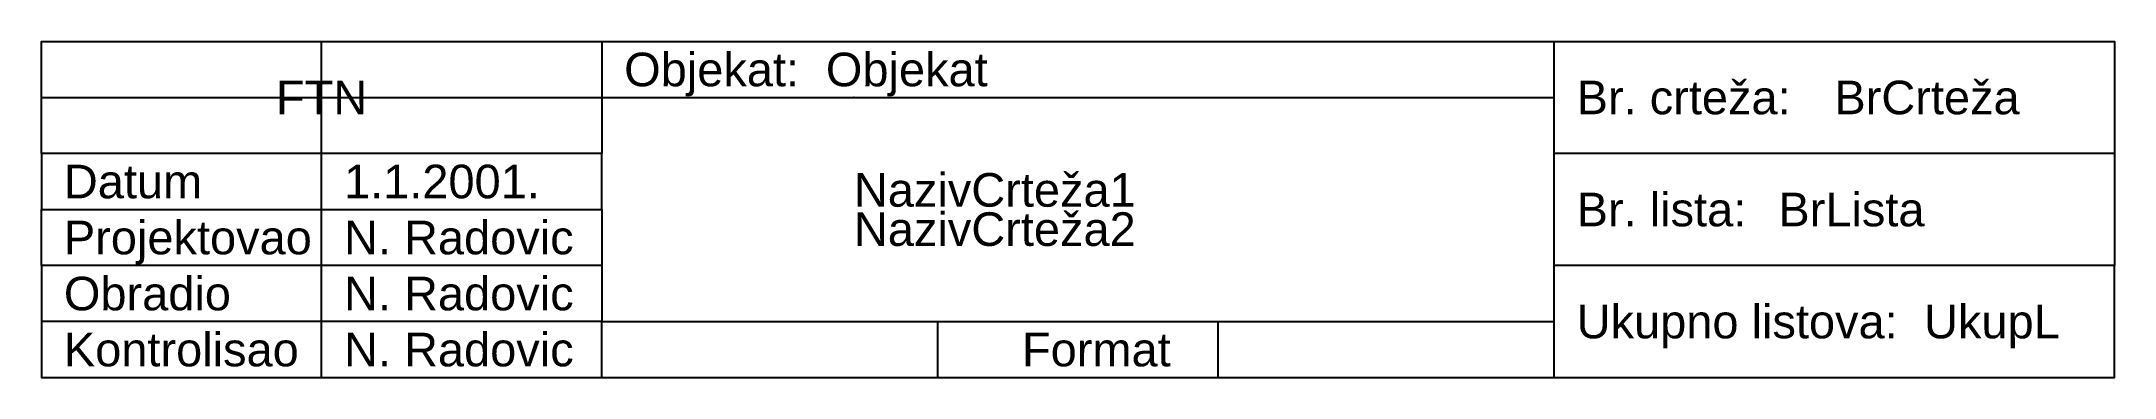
# Model space of a CAD drawing. Header units: millimetres. Extents: x 0 to 185, y 0 to 30.
import ezdxf
from ezdxf.enums import TextEntityAlignment as Align

# ---------------------------------------------------------------- set-up
doc = ezdxf.new("R2010")
doc.units = ezdxf.units.MM
doc.layers.add('Text Layer', color=250, linetype='Continuous')
doc.styles.get("Standard").update_dxf_attribs({"font": 'arial.ttf'})

# ---------------------------------------------------------------- blocks, each defined once
blk = doc.blocks.new('Tablica')
for p, q in [((-13.45, -20.77), (-13.45, -10.77)), ((-38.45, -15.77), (11.55, -15.77)), ((121.55, -20.77), (118.29, -20.77)), ((41.55, -40.77), (41.55, -35.77)), ((66.55, -40.77), (66.55, -35.77))]:
    blk.add_line(p, q)
for points in [[(11.55, -10.77), (11.55, -20.77), (-38.45, -20.77), (-38.45, -10.77), (96.55, -10.77), (146.55, -10.77), (146.55, -20.77), (96.55, -20.77), (96.55, -15.77)], [(11.55, -15.77), (96.55, -15.77), (96.55, -10.77)], [(-38.45, -20.77), (-38.45, -25.77), (11.55, -25.77), (11.55, -20.77)], [(-13.45, -40.77), (-13.45, -35.77), (-13.45, -30.77), (-13.45, -25.77), (-13.45, -20.77)], [(146.55, -20.77), (146.55, -30.77), (96.55, -30.77), (96.55, -25.77), (96.55, -20.77)], [(11.55, -30.77), (-38.45, -30.77), (-38.45, -25.77)], [(11.55, -25.77), (11.55, -30.77), (11.55, -35.77), (96.55, -35.77)], [(-38.45, -30.77), (-38.45, -35.77), (-38.45, -40.77), (146.55, -40.77), (146.55, -30.77)], [(96.55, -40.77), (96.55, -35.77), (96.55, -30.77)], [(11.55, -40.77), (11.55, -35.77), (-38.45, -35.77)]]:
    blk.add_lwpolyline(points)
blk.add_point((34.05, -15.77))
at = {"layer": 'Text Layer'}
for s, p in [('Objekat:', (13.55, -14.77)), ('Br. crteža:', (98.55, -17.27)), ('Datum', (-36.45, -24.77)), ('Br. lista:', (98.55, -27.27)), ('Projektovao', (-36.45, -29.77)), ('Obradio', (-36.45, -34.77)), ('Ukupno listova:', (98.55, -37.27)), ('Kontrolisao', (-36.45, -39.77))]:
    blk.add_text(s, height=3, dxfattribs=at).set_placement(p)
for tag, p in [('OBJEKAT', (31.55, -14.77)), ('BRCRTEŽA', (121.55, -17.27)), ('DATUM', (-11.45, -24.77)), ('NAZIVCRTEŽA1', (34.05, -25.52)), ('NAZIVCRTEŽA2', (34.05, -29.02)), ('BRLISTA', (116.55, -27.27)), ('PROJ.', (-11.45, -29.77)), ('OBRADIO', (-11.45, -34.77)), ('UKUPL', (129.55, -37.27)), ('KONTROL.', (-11.45, -39.77)), ('FORMAT', (49.05, -39.77))]:
    blk.add_attdef(tag, p, '', height=3, dxfattribs=at)
blk.add_attdef('USTANOVA', text='', height=3, dxfattribs=at).set_placement((-13.45, -15.77), align=Align.MIDDLE_CENTER)

msp = doc.modelspace()

# ---------------------------------------------------------------- block references
at = {"layer": 'Text Layer'}
msp.add_blockref('Tablica', (38.45, 40.77), dxfattribs=at).add_auto_attribs({'USTANOVA': 'FTN', 'FORMAT': 'Format', 'UKUPL': 'UkupL', 'BRLISTA': 'BrLista', 'BRCRTEŽA': 'BrCrteža', 'NAZIVCRTEŽA2': 'NazivCrteža2', 'NAZIVCRTEŽA1': 'NazivCrteža1', 'OBJEKAT': 'Objekat', 'KONTROL.': 'N. Radovic', 'OBRADIO': 'N. Radovic', 'PROJ.': 'N. Radovic', 'DATUM': '1.1.2001.'})

doc.saveas('drawing.dxf')
